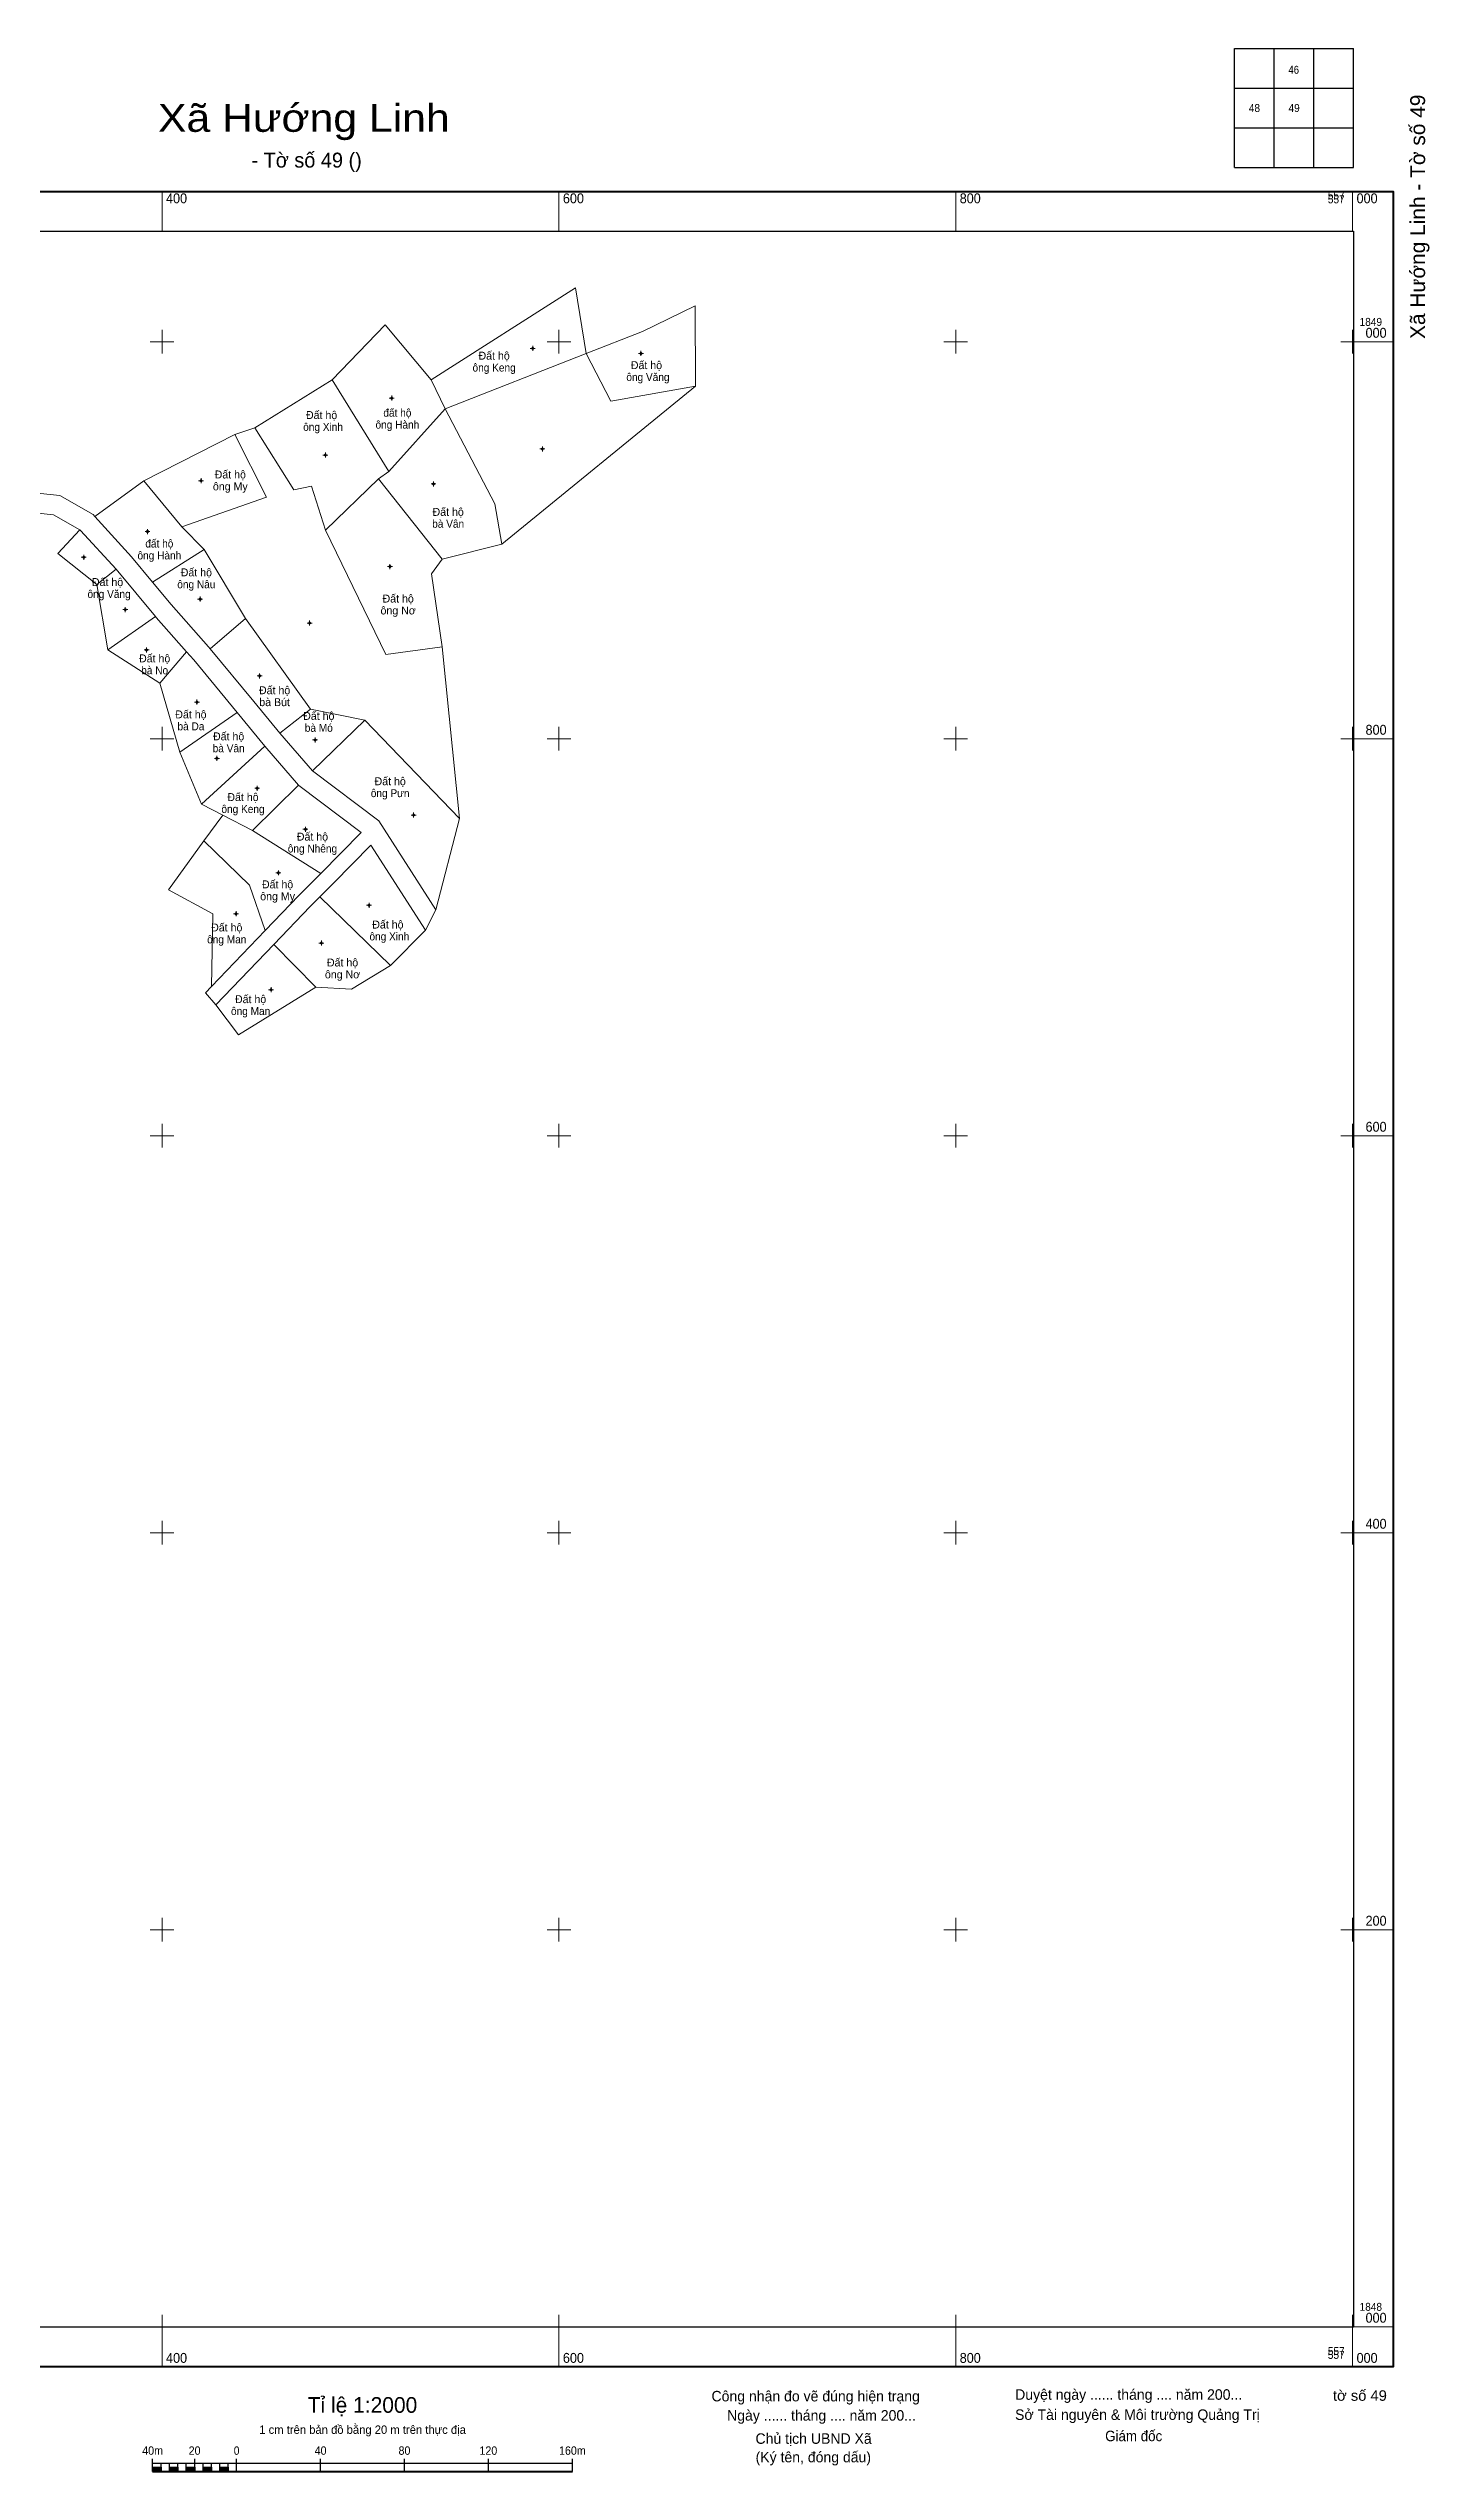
# Model space of a CAD drawing. Header units: metres. Extents: x 555678 to 557039, y 1847927 to 1849148.
# Drawn here: x 556343 to 557039, y 1847927 to 1849148 of the extents above; entities that cross this region are included whole.
import ezdxf
from ezdxf.enums import TextEntityAlignment as Align

# ---------------------------------------------------------------- set-up
doc = ezdxf.new("R2010")
doc.units = ezdxf.units.M
doc.header["$LTSCALE"] = 1.6
for name, color, linetype, lineweight in [('10', 7, 'Continuous', 13), ('11', 7, 'Continuous', 13), ('63', 7, 'Continuous', 13)]:
    doc.layers.add(name, color=color, linetype=linetype, lineweight=lineweight)
doc.layers.add('25', color=7, linetype='Continuous')

msp = doc.modelspace()

# ---------------------------------------------------------------- hatches: boundary and pattern name
at = {"layer": '11'}
for points in [[(556586.94, 1848996.66, 1), (556586.64, 1848996.66, 1)], [(556641.51, 1848994.09, 1), (556641.21, 1848994.09, 1)], [(556515.89, 1848971.59, 1), (556515.59, 1848971.59, 1)], [(556482.44, 1848942.93, 1), (556482.14, 1848942.93, 1)], [(556591.82, 1848945.99, 1), (556591.52, 1848945.99, 1)], [(556419.8, 1848929.98, 1), (556419.5, 1848929.98, 1)], [(556536.93, 1848928.33, 1), (556536.63, 1848928.33, 1)], [(556392.79, 1848904.37, 1), (556392.49, 1848904.37, 1)], [(556360.7, 1848891.39, 1), (556360.4, 1848891.39, 1)], [(556515.01, 1848886.75, 1), (556514.71, 1848886.75, 1)], [(556419.33, 1848870.33, 1), (556419.03, 1848870.33, 1)], [(556381.59, 1848865.06, 1), (556381.29, 1848865.06, 1)], [(556474.52, 1848858.26, 1), (556474.22, 1848858.26, 1)], [(556392.31, 1848844.71, 1), (556392.01, 1848844.71, 1)], [(556449.32, 1848831.65, 1), (556449.02, 1848831.65, 1)], [(556417.72, 1848818.45, 1), (556417.42, 1848818.45, 1)], [(556477.26, 1848799.38, 1), (556476.96, 1848799.38, 1)], [(556427.77, 1848790.08, 1), (556427.47, 1848790.08, 1)], [(556448.06, 1848775.02, 1), (556447.76, 1848775.02, 1)], [(556526.91, 1848761.56, 1), (556526.61, 1848761.56, 1)], [(556472.4, 1848754.37, 1), (556472.1, 1848754.37, 1)], [(556458.74, 1848732.44, 1), (556458.44, 1848732.44, 1)], [(556437.44, 1848711.8, 1), (556437.14, 1848711.8, 1)], [(556504.45, 1848716.1, 1), (556504.15, 1848716.1, 1)], [(556480.41, 1848697.06, 1), (556480.11, 1848697.06, 1)], [(556455.06, 1848673.56, 1), (556454.76, 1848673.56, 1)]]:
    msp.add_hatch(color=256, dxfattribs=at).paths.add_polyline_path(points)
at = {"layer": '63'}
for points in [[(556395.24, 1847927.02), (556395.24, 1847929.16), (556399.52, 1847929.16), (556399.52, 1847927.02)], [(556403.74, 1847927.02), (556403.74, 1847929.16), (556407.94, 1847929.16), (556407.94, 1847927.02)], [(556412.16, 1847927.02), (556412.16, 1847929.16), (556416.44, 1847929.16), (556416.44, 1847927.02)], [(556420.64, 1847927.02), (556420.64, 1847929.16), (556424.88, 1847929.16), (556424.88, 1847927.02)], [(556429.14, 1847927.02), (556429.14, 1847929.16), (556433.36, 1847929.16), (556433.36, 1847927.02)]]:
    msp.add_hatch(color=256, dxfattribs=at).paths.add_polyline_path(points)

# ---------------------------------------------------------------- linework, layer by layer
at = {"layer": '10'}
for p, q in [((556642.11, 1849005.14), (556613.7, 1848994)), ((556446.74, 1848956.67), (556485.77, 1848980.75)), ((556668.84, 1848977.55), (556571.3, 1848897.98)), ((556446.74, 1848956.67), (556436.68, 1848953.2)), ((556446.74, 1848956.67), (556466.37, 1848925.37)), ((556514.33, 1848934.71), (556542.68, 1848966.14)), ((556390.85, 1848929.93), (556436.68, 1848953.2)), ((556366.09, 1848911.89), (556390.85, 1848929.93)), ((556390.85, 1848929.93), (556410, 1848906.76)), ((556482.42, 1848905.12), (556509.01, 1848931.01)), ((556509.01, 1848931.01), (556541.11, 1848890.52)), ((556421.14, 1848895.32), (556410, 1848906.76)), ((556421.14, 1848895.32), (556395.24, 1848878.82)), ((556441.97, 1848860.51), (556421.14, 1848895.32)), ((556571.3, 1848897.98), (556541.11, 1848890.52)), ((556367.06, 1848877.62), (556376.82, 1848885.34)), ((556376.82, 1848885.34), (556396.63, 1848861.5)), ((556372.71, 1848844.78), (556367.06, 1848877.62)), ((556424.25, 1848845.35), (556441.97, 1848860.51)), ((556474.81, 1848814.97), (556441.97, 1848860.51)), ((556541.22, 1848846.26), (556549.83, 1848759.85)), ((556398.91, 1848827.92), (556412.38, 1848843.73)), ((556412.38, 1848843.73), (556415.95, 1848839.7)), ((556415.95, 1848839.7), (556437.86, 1848813.19)), ((556408.94, 1848793.18), (556398.91, 1848827.92)), ((556437.86, 1848813.19), (556408.94, 1848793.18)), ((556437.86, 1848813.19), (556451.77, 1848796.31)), ((556459.38, 1848802.8), (556474.81, 1848814.97)), ((556419.93, 1848766.98), (556451.77, 1848796.31)), ((556468.75, 1848776.59), (556451.77, 1848796.31)), ((556408.94, 1848793.18), (556419.93, 1848766.98)), ((556468.75, 1848776.59), (556445.6, 1848753.74)), ((556430.56, 1848761.5), (556419.93, 1848766.98)), ((556421.12, 1848748.5), (556430.56, 1848761.5)), ((556445.6, 1848753.74), (556430.56, 1848761.5)), ((556549.83, 1848759.85), (556538.04, 1848713.77)), ((556480.01, 1848732.15), (556445.6, 1848753.74)), ((556479.55, 1848720.37), (556515.15, 1848685.79)), ((556532.74, 1848703.51), (556538.04, 1848713.77)), ((556451.97, 1848703.39), (556424.83, 1848675.11)), ((556532.74, 1848703.51), (556515.15, 1848685.79)), ((556427.15, 1848665.97), (556456.26, 1848696.31)), ((556477.54, 1848674.89), (556456.26, 1848696.31)), ((556421.82, 1848671.98), (556424.83, 1848675.11)), ((556427.15, 1848665.97), (556421.82, 1848671.98))]:
    msp.add_line(p, q, dxfattribs=at)
for points in [[(556613.7, 1848994), (556608.28, 1849027.18), (556535.54, 1848980.88)], [(556668.84, 1848977.55), (556668.73, 1849018.13), (556642.11, 1849005.14)], [(556535.54, 1848980.88), (556512.36, 1849008.48), (556485.77, 1848980.75)], [(556613.7, 1848994), (556542.68, 1848966.14), (556535.54, 1848980.88)], [(556668.84, 1848977.55), (556626.21, 1848970.06), (556613.7, 1848994)], [(556509.01, 1848931.01), (556514.33, 1848934.71), (556485.77, 1848980.75)], [(556571.3, 1848897.98), (556567.69, 1848918.26), (556542.68, 1848966.14)], [(556436.68, 1848953.2), (556452.55, 1848921.66), (556410, 1848906.76)], [(556366.09, 1848911.89), (556365.19, 1848912.88), (556348.4, 1848922.46), (556314.13, 1848926.07), (556259.15, 1848926.97)], [(556466.37, 1848925.37), (556475.25, 1848927.23), (556482.42, 1848905.12)], [(556258.75, 1848916.97), (556313.61, 1848916.07), (556345.26, 1848912.74), (556358.54, 1848905.17)], [(556395.24, 1848878.82), (556384.56, 1848891.69), (556366.09, 1848911.89)], [(556358.54, 1848905.17), (556347.48, 1848893.27), (556367.06, 1848877.62)], [(556358.54, 1848905.17), (556358.87, 1848904.98), (556376.82, 1848885.34)], [(556541.22, 1848846.26), (556512.8, 1848842.49), (556482.42, 1848905.12)], [(556541.22, 1848846.26), (556535.79, 1848883.13), (556541.11, 1848890.52)], [(556424.25, 1848845.35), (556423.46, 1848846.3), (556404.51, 1848867.65), (556395.24, 1848878.82)], [(556396.63, 1848861.5), (556372.71, 1848844.78), (556398.91, 1848827.92)], [(556412.38, 1848843.73), (556396.97, 1848861.09), (556396.63, 1848861.5)], [(556424.25, 1848845.35), (556446.22, 1848818.78), (556459.38, 1848802.8)], [(556459.38, 1848802.8), (556475.75, 1848783.79), (556502.25, 1848809.35)], [(556474.81, 1848814.97), (556502.25, 1848809.35), (556549.83, 1848759.85)], [(556538.04, 1848713.77), (556509.31, 1848758.58), (556475.75, 1848783.79)], [(556468.75, 1848776.59), (556468.89, 1848776.43), (556500.32, 1848752.83), (556480.01, 1848732.15)], [(556421.12, 1848748.5), (556403.25, 1848723.88), (556425.55, 1848711.83), (556424.83, 1848675.11)], [(556451.97, 1848703.39), (556444.02, 1848726.25), (556421.12, 1848748.5)], [(556532.74, 1848703.51), (556505.23, 1848746.42), (556486.33, 1848727.17), (556479.55, 1848720.37)], [(556480.01, 1848732.15), (556468.93, 1848721.04), (556451.97, 1848703.39)], [(556456.26, 1848696.31), (556474.64, 1848715.45), (556479.55, 1848720.37)], [(556477.54, 1848674.89), (556495.47, 1848673.76), (556515.15, 1848685.79)], [(556477.54, 1848674.89), (556438.54, 1848650.82), (556427.15, 1848665.97)]]:
    msp.add_lwpolyline(points, dxfattribs=at)
at = {"layer": '11'}
for p, q in [((556586.16, 1848996.66), (556585.54, 1848996.66)), ((556586.79, 1848997.91), (556586.79, 1848997.28)), ((556586.79, 1848996.04), (556586.79, 1848995.41)), ((556588.04, 1848996.66), (556587.42, 1848996.66)), ((556640.74, 1848994.09), (556640.11, 1848994.09)), ((556641.36, 1848995.34), (556641.36, 1848994.72)), ((556641.36, 1848993.46), (556641.36, 1848992.84)), ((556642.61, 1848994.09), (556641.98, 1848994.09)), ((556515.12, 1848971.59), (556514.49, 1848971.59)), ((556515.74, 1848972.84), (556515.74, 1848972.22)), ((556515.74, 1848970.96), (556515.74, 1848970.34)), ((556516.99, 1848971.59), (556516.36, 1848971.59)), ((556481.66, 1848942.93), (556481.04, 1848942.93)), ((556482.29, 1848944.18), (556482.29, 1848943.56)), ((556482.29, 1848942.3), (556482.29, 1848941.68)), ((556483.54, 1848942.93), (556482.92, 1848942.93)), ((556591.05, 1848945.99), (556590.42, 1848945.99)), ((556591.67, 1848947.24), (556591.67, 1848946.62)), ((556591.67, 1848945.36), (556591.67, 1848944.74)), ((556592.92, 1848945.99), (556592.3, 1848945.99)), ((556419.02, 1848929.98), (556418.4, 1848929.98)), ((556419.65, 1848931.23), (556419.65, 1848930.6)), ((556420.9, 1848929.98), (556420.28, 1848929.98)), ((556419.65, 1848929.36), (556419.65, 1848928.73)), ((556536.16, 1848928.33), (556535.53, 1848928.33)), ((556536.78, 1848929.58), (556536.78, 1848928.96)), ((556536.78, 1848927.7), (556536.78, 1848927.08)), ((556538.03, 1848928.33), (556537.4, 1848928.33)), ((556392.64, 1848905.62), (556392.64, 1848905)), ((556392.02, 1848904.37), (556391.39, 1848904.37)), ((556392.64, 1848903.74), (556392.64, 1848903.12)), ((556393.89, 1848904.37), (556393.26, 1848904.37)), ((556359.93, 1848891.39), (556359.3, 1848891.39)), ((556360.55, 1848892.64), (556360.55, 1848892.02)), ((556360.55, 1848890.76), (556360.55, 1848890.14)), ((556361.8, 1848891.39), (556361.18, 1848891.39)), ((556514.24, 1848886.75), (556513.61, 1848886.75)), ((556514.86, 1848888), (556514.86, 1848887.38)), ((556514.86, 1848886.12), (556514.86, 1848885.5)), ((556516.11, 1848886.75), (556515.48, 1848886.75)), ((556418.56, 1848870.33), (556417.93, 1848870.33)), ((556419.18, 1848871.58), (556419.18, 1848870.96)), ((556419.18, 1848869.7), (556419.18, 1848869.08)), ((556420.43, 1848870.33), (556419.81, 1848870.33)), ((556380.81, 1848865.06), (556380.19, 1848865.06)), ((556381.44, 1848866.31), (556381.44, 1848865.68)), ((556381.44, 1848864.44), (556381.44, 1848863.81)), ((556382.69, 1848865.06), (556382.06, 1848865.06)), ((556473.74, 1848858.26), (556473.12, 1848858.26)), ((556474.37, 1848859.51), (556474.37, 1848858.88)), ((556474.37, 1848857.64), (556474.37, 1848857.01)), ((556475.62, 1848858.26), (556475, 1848858.26)), ((556391.54, 1848844.71), (556390.91, 1848844.71)), ((556392.16, 1848845.96), (556392.16, 1848845.34)), ((556393.41, 1848844.71), (556392.78, 1848844.71)), ((556392.16, 1848844.08), (556392.16, 1848843.46)), ((556449.17, 1848832.9), (556449.17, 1848832.28)), ((556448.55, 1848831.65), (556447.92, 1848831.65)), ((556449.17, 1848831.02), (556449.17, 1848830.4)), ((556450.42, 1848831.65), (556449.8, 1848831.65)), ((556416.94, 1848818.45), (556416.32, 1848818.45)), ((556417.57, 1848819.7), (556417.57, 1848819.08)), ((556417.57, 1848817.82), (556417.57, 1848817.2)), ((556418.82, 1848818.45), (556418.19, 1848818.45)), ((556476.48, 1848799.38), (556475.86, 1848799.38)), ((556477.11, 1848800.63), (556477.11, 1848800)), ((556477.11, 1848798.76), (556477.11, 1848798.13)), ((556478.36, 1848799.38), (556477.74, 1848799.38)), ((556427, 1848790.08), (556426.37, 1848790.08)), ((556427.62, 1848791.33), (556427.62, 1848790.7)), ((556427.62, 1848789.46), (556427.62, 1848788.83)), ((556428.87, 1848790.08), (556428.24, 1848790.08)), ((556447.28, 1848775.02), (556446.66, 1848775.02)), ((556447.91, 1848776.27), (556447.91, 1848775.64)), ((556447.91, 1848774.4), (556447.91, 1848773.77)), ((556449.16, 1848775.02), (556448.54, 1848775.02)), ((556526.14, 1848761.56), (556525.51, 1848761.56)), ((556526.76, 1848762.81), (556526.76, 1848762.18)), ((556526.76, 1848760.94), (556526.76, 1848760.31)), ((556528.01, 1848761.56), (556527.38, 1848761.56)), ((556471.62, 1848754.37), (556471, 1848754.37)), ((556472.25, 1848755.62), (556472.25, 1848755)), ((556472.25, 1848753.74), (556472.25, 1848753.12)), ((556473.5, 1848754.37), (556472.88, 1848754.37)), ((556457.96, 1848732.44), (556457.34, 1848732.44)), ((556458.59, 1848733.69), (556458.59, 1848733.06)), ((556458.59, 1848731.82), (556458.59, 1848731.19)), ((556459.84, 1848732.44), (556459.22, 1848732.44)), ((556436.66, 1848711.8), (556436.04, 1848711.8)), ((556437.29, 1848713.05), (556437.29, 1848712.42)), ((556437.29, 1848711.18), (556437.29, 1848710.55)), ((556438.54, 1848711.8), (556437.92, 1848711.8)), ((556503.68, 1848716.1), (556503.05, 1848716.1)), ((556504.3, 1848717.35), (556504.3, 1848716.72)), ((556504.3, 1848715.48), (556504.3, 1848714.85)), ((556505.55, 1848716.1), (556504.93, 1848716.1)), ((556480.26, 1848698.31), (556480.26, 1848697.68)), ((556479.64, 1848697.06), (556479.01, 1848697.06)), ((556480.26, 1848696.44), (556480.26, 1848695.81)), ((556481.51, 1848697.06), (556480.88, 1848697.06)), ((556454.28, 1848673.56), (556453.66, 1848673.56)), ((556454.91, 1848674.81), (556454.91, 1848674.18)), ((556456.16, 1848673.56), (556455.54, 1848673.56)), ((556454.91, 1848672.94), (556454.91, 1848672.31))]:
    msp.add_line(p, q, dxfattribs=at)
for points in [[(556586.79, 1848997.28), (556586.16, 1848996.66), (556586.79, 1848996.04), (556587.42, 1848996.66)], [(556641.36, 1848994.72), (556640.74, 1848994.09), (556641.36, 1848993.46), (556641.98, 1848994.09)], [(556515.74, 1848972.22), (556515.12, 1848971.59), (556515.74, 1848970.96), (556516.36, 1848971.59)], [(556482.29, 1848943.56), (556481.66, 1848942.93), (556482.29, 1848942.3), (556482.92, 1848942.93)], [(556591.67, 1848946.62), (556591.05, 1848945.99), (556591.67, 1848945.36), (556592.3, 1848945.99)], [(556419.65, 1848930.6), (556419.02, 1848929.98), (556419.65, 1848929.36), (556420.28, 1848929.98)], [(556536.78, 1848928.96), (556536.16, 1848928.33), (556536.78, 1848927.7), (556537.4, 1848928.33)], [(556392.64, 1848905), (556392.02, 1848904.37), (556392.64, 1848903.74), (556393.26, 1848904.37)], [(556360.55, 1848892.02), (556359.93, 1848891.39), (556360.55, 1848890.76), (556361.18, 1848891.39)], [(556514.86, 1848887.38), (556514.24, 1848886.75), (556514.86, 1848886.12), (556515.48, 1848886.75)], [(556419.18, 1848870.96), (556418.56, 1848870.33), (556419.18, 1848869.7), (556419.81, 1848870.33)], [(556381.44, 1848865.68), (556380.81, 1848865.06), (556381.44, 1848864.44), (556382.06, 1848865.06)], [(556474.37, 1848858.88), (556473.74, 1848858.26), (556474.37, 1848857.64), (556475, 1848858.26)], [(556392.16, 1848845.34), (556391.54, 1848844.71), (556392.16, 1848844.08), (556392.78, 1848844.71)], [(556449.17, 1848832.28), (556448.55, 1848831.65), (556449.17, 1848831.02), (556449.8, 1848831.65)], [(556417.57, 1848819.08), (556416.94, 1848818.45), (556417.57, 1848817.82), (556418.19, 1848818.45)], [(556477.11, 1848800), (556476.48, 1848799.38), (556477.11, 1848798.76), (556477.74, 1848799.38)], [(556427.62, 1848790.7), (556427, 1848790.08), (556427.62, 1848789.46), (556428.24, 1848790.08)], [(556447.91, 1848775.64), (556447.28, 1848775.02), (556447.91, 1848774.4), (556448.54, 1848775.02)], [(556526.76, 1848762.18), (556526.14, 1848761.56), (556526.76, 1848760.94), (556527.38, 1848761.56)], [(556472.25, 1848755), (556471.62, 1848754.37), (556472.25, 1848753.74), (556472.88, 1848754.37)], [(556458.59, 1848733.06), (556457.96, 1848732.44), (556458.59, 1848731.82), (556459.22, 1848732.44)], [(556437.29, 1848712.42), (556436.66, 1848711.8), (556437.29, 1848711.18), (556437.92, 1848711.8)], [(556504.3, 1848716.72), (556503.68, 1848716.1), (556504.3, 1848715.48), (556504.93, 1848716.1)], [(556480.26, 1848697.68), (556479.64, 1848697.06), (556480.26, 1848696.44), (556480.88, 1848697.06)], [(556454.91, 1848674.18), (556454.28, 1848673.56), (556454.91, 1848672.94), (556455.54, 1848673.56)]]:
    msp.add_lwpolyline(points, close=True, dxfattribs=at)
for centre in [(556586.79, 1848996.66), (556641.36, 1848994.09), (556515.74, 1848971.59), (556482.29, 1848942.93), (556591.67, 1848945.99), (556419.65, 1848929.98), (556536.78, 1848928.33), (556392.64, 1848904.37), (556360.55, 1848891.39), (556514.86, 1848886.75), (556419.18, 1848870.33), (556381.44, 1848865.06), (556474.37, 1848858.26), (556392.16, 1848844.71), (556449.17, 1848831.65), (556417.57, 1848818.45), (556477.11, 1848799.38), (556427.62, 1848790.08), (556447.91, 1848775.02), (556526.76, 1848761.56), (556472.25, 1848754.37), (556458.59, 1848732.44), (556437.29, 1848711.8), (556504.3, 1848716.1), (556480.26, 1848697.06), (556454.91, 1848673.56)]:
    msp.add_circle(centre, 0.15, dxfattribs=at)
at = {"layer": '63', "lineweight": 25}
for p, q in [((556940.53, 1849147.75), (557000.53, 1849147.75)), ((556940.53, 1849087.75), (556940.53, 1849147.75)), ((556960.53, 1849087.75), (556960.53, 1849147.75)), ((556980.53, 1849087.75), (556980.53, 1849147.75)), ((556940.53, 1849127.75), (557000.53, 1849127.75)), ((556940.53, 1849107.75), (557000.53, 1849107.75)), ((556395.24, 1847927.02), (556395.24, 1847933.36)), ((556395.24, 1847931.26), (556606.82, 1847931.26)), ((556395.24, 1847927.02), (556395.24, 1847931.26)), ((556399.52, 1847927.02), (556399.52, 1847931.26)), ((556403.74, 1847927.02), (556403.74, 1847931.26)), ((556407.94, 1847927.02), (556407.94, 1847931.26)), ((556412.16, 1847927.02), (556412.16, 1847931.26)), ((556416.44, 1847927.02), (556416.44, 1847933.36)), ((556416.44, 1847927.02), (556416.44, 1847931.26)), ((556420.64, 1847927.02), (556420.64, 1847931.26)), ((556424.88, 1847927.02), (556424.88, 1847931.26)), ((556429.14, 1847927.02), (556429.14, 1847931.26)), ((556433.36, 1847927.02), (556433.36, 1847931.26)), ((556437.52, 1847927.02), (556437.52, 1847933.36)), ((556479.9, 1847927.02), (556479.9, 1847933.36)), ((556522.18, 1847927.02), (556522.18, 1847933.36)), ((556564.5, 1847927.02), (556564.5, 1847933.36)), ((556606.82, 1847927.02), (556606.82, 1847933.36))]:
    msp.add_line(p, q, dxfattribs=at)
at = {"layer": '63'}
for p, q in [((556400, 1849055.75), (556400, 1849075.75)), ((556600, 1849055.75), (556600, 1849075.75)), ((556800, 1849055.75), (556800, 1849075.75)), ((557000, 1849055.75), (557000, 1849075.75)), ((556400, 1848994), (556400, 1849006)), ((556600, 1848994), (556600, 1849006)), ((556800, 1848994), (556800, 1849006)), ((557000, 1848994), (557000, 1849006)), ((556394, 1849000), (556406, 1849000)), ((556594, 1849000), (556606, 1849000)), ((556794, 1849000), (556806, 1849000)), ((556994, 1849000), (557006, 1849000)), ((557000.53, 1849000), (557020.53, 1849000)), ((556394, 1848800), (556406, 1848800)), ((556400, 1848794), (556400, 1848806)), ((556594, 1848800), (556606, 1848800)), ((556600, 1848794), (556600, 1848806)), ((556794, 1848800), (556806, 1848800)), ((556800, 1848794), (556800, 1848806)), ((556994, 1848800), (557006, 1848800)), ((557000, 1848794), (557000, 1848806)), ((557000.53, 1848800), (557020.53, 1848800)), ((556400, 1848594), (556400, 1848606)), ((556600, 1848594), (556600, 1848606)), ((556800, 1848594), (556800, 1848606)), ((557000, 1848594), (557000, 1848606)), ((556394, 1848600), (556406, 1848600)), ((556594, 1848600), (556606, 1848600)), ((556794, 1848600), (556806, 1848600)), ((556994, 1848600), (557006, 1848600)), ((557000.53, 1848600), (557020.53, 1848600)), ((556400, 1848394), (556400, 1848406)), ((556600, 1848394), (556600, 1848406)), ((556800, 1848394), (556800, 1848406)), ((557000, 1848394), (557000, 1848406)), ((556394, 1848400), (556406, 1848400)), ((556594, 1848400), (556606, 1848400)), ((556794, 1848400), (556806, 1848400)), ((556994, 1848400), (557006, 1848400)), ((557000.53, 1848400), (557020.53, 1848400)), ((556394, 1848200), (556406, 1848200)), ((556400, 1848194), (556400, 1848206)), ((556594, 1848200), (556606, 1848200)), ((556600, 1848194), (556600, 1848206)), ((556794, 1848200), (556806, 1848200)), ((556800, 1848194), (556800, 1848206)), ((556994, 1848200), (557006, 1848200)), ((557000, 1848194), (557000, 1848206)), ((557000.53, 1848200), (557020.53, 1848200)), ((556400, 1847994), (556400, 1848006)), ((556600, 1847994), (556600, 1848006)), ((556800, 1847994), (556800, 1848006)), ((557000, 1847994), (557000, 1848006)), ((556394, 1848000), (556406, 1848000)), ((556400, 1847979.77), (556400, 1847999.77)), ((556594, 1848000), (556606, 1848000)), ((556600, 1847979.77), (556600, 1847999.77)), ((556794, 1848000), (556806, 1848000)), ((556800, 1847979.77), (556800, 1847999.77)), ((556994, 1848000), (557006, 1848000)), ((557000, 1847979.77), (557000, 1847999.77)), ((557000.53, 1848000), (557020.53, 1848000))]:
    msp.add_line(p, q, dxfattribs=at)
at = {"layer": '63', "lineweight": 40}
msp.add_line((556395.24, 1847927.02), (556606.82, 1847927.02), dxfattribs=at)
at = {"layer": '63', "lineweight": 25}
msp.add_lwpolyline([(556940.53, 1849087.75), (557000.53, 1849087.75), (557000.53, 1849147.75)], dxfattribs=at)
at = {"layer": '63', "lineweight": 40}
msp.add_lwpolyline([(555922.36, 1847979.77), (555922.36, 1849075.75), (557020.53, 1849075.75), (557020.53, 1847979.77)], close=True, dxfattribs=at)
at = {"layer": '63', "lineweight": 25}
for points in [[(555942.36, 1847999.77), (555942.36, 1849055.75), (557000.53, 1849055.75), (557000.53, 1847999.77)], [(556395.24, 1847927.02), (556395.24, 1847929.16), (556399.52, 1847929.16), (556399.52, 1847927.02)], [(556403.74, 1847927.02), (556403.74, 1847929.16), (556407.94, 1847929.16), (556407.94, 1847927.02)], [(556412.16, 1847927.02), (556412.16, 1847929.16), (556416.44, 1847929.16), (556416.44, 1847927.02)], [(556420.64, 1847927.02), (556420.64, 1847929.16), (556424.88, 1847929.16), (556424.88, 1847927.02)], [(556429.14, 1847927.02), (556429.14, 1847929.16), (556433.36, 1847929.16), (556433.36, 1847927.02)]]:
    msp.add_lwpolyline(points, close=True, dxfattribs=at)

# ---------------------------------------------------------------- texts
at = {"layer": '25'}
for s, p in [('Đất hộ', (556567.34, 1848990.98)), ('Đất hộ ', (556644.86, 1848986.21)), ('Đất hộ ', (556481.14, 1848961.07)), ('Đất hộ', (556434.38, 1848931.13)), ('ông My', (556434.38, 1848925.13)), ('Đất hộ', (556544.18, 1848912.29)), ('Đất hộ ', (556373.28, 1848876.92)), ('Đất hộ', (556417.27, 1848881.8)), ('Đất hộ', (556518.98, 1848868.61)), ('ông Nơ', (556518.98, 1848862.61)), ('Đất hộ', (556396.26, 1848838.47)), ('Đất hộ', (556456.71, 1848822.42)), ('bà Bút', (556456.71, 1848816.42)), ('Đất hộ', (556414.54, 1848810.25)), ('Đất hộ', (556478.98, 1848809.5)), ('Đất hộ', (556433.55, 1848799.19)), ('Đất hộ', (556440.77, 1848768.6)), ('Đất hộ', (556514.95, 1848776.58)), ('Đất hộ', (556475.78, 1848748.68)), ('ông My', (556458.22, 1848718.62)), ('Đất hộ', (556458.22, 1848724.62)), ('Đất hộ', (556432.59, 1848702.91)), ('Đất hộ ', (556514.55, 1848704.39)), ('Đất hộ', (556490.96, 1848685.26)), ('ông Nơ', (556490.96, 1848679.26)), ('Đất hộ', (556444.62, 1848666.8))]:
    msp.add_text(s, height=4, dxfattribs=at).set_placement(p, align=Align.CENTER)
at = {"layer": '25', "width": 0.95}
for s, p in [('ông Keng', (556567.34, 1848984.98)), ('ông Văng', (556644.86, 1848980.21)), ('đất hộ', (556518.59, 1848962.23)), ('ông Xinh', (556481.14, 1848955.07)), ('ông Hành', (556518.59, 1848956.23)), ('bà Vân', (556544.18, 1848906.29)), ('ông Hành', (556398.62, 1848890.33)), ('đất hộ', (556398.62, 1848896.33)), ('ông Văng', (556373.29, 1848870.92)), ('ông Nâu', (556417.27, 1848875.8)), ('bà No', (556396.26, 1848832.47)), ('bà Da', (556414.54, 1848804.25)), ('bà Vân', (556433.55, 1848793.19)), ('bà Mó', (556478.98, 1848803.5)), ('ông Pưn', (556514.95, 1848770.58)), ('ông Keng', (556440.78, 1848762.6)), ('ông Nhêng', (556475.78, 1848742.68)), ('ông Man', (556432.59, 1848696.91)), ('ông Xinh', (556514.55, 1848698.39)), ('ông Man', (556444.62, 1848660.8))]:
    msp.add_text(s, height=4, dxfattribs=at).set_placement(p, align=Align.CENTER)
at = {"layer": '63'}
for s, height, width, p in [('46', 4, 0.9, (556970.33, 1849135.01)), ('Xã Hướng Linh', 14, 1.15, (556471.44, 1849105.75)), ('48', 4, 0.95, (556950.53, 1849115.75)), ('49', 4, 0.95, (556970.53, 1849115.75)), ('40m', 4.232, 0.95, (556395.23, 1847935.46)), ('20', 4.232, 0.95, (556416.38, 1847935.46)), ('0', 4.23, 0.9, (556437.56, 1847935.46)), ('40', 4.232, 0.95, (556479.88, 1847935.46)), ('80', 4.232, 0.95, (556522.16, 1847935.46)), ('120', 4.232, 0.95, (556564.44, 1847935.46)), ('160m', 4.232, 0.95, (556606.78, 1847935.46))]:
    msp.add_text(s, height=height, dxfattribs=dict(at, width=width)).set_placement(p, align=Align.CENTER)
at = {"layer": '63', "width": 1.05}
msp.add_text('Xã Hướng Linh - Tờ số 49', height=7.49, rotation=89.999, dxfattribs=at).set_placement((557036.53, 1849124.51), align=Align.RIGHT)
at = {"layer": '63'}
for s, height, p in [(' - Tờ số 49 ()', 7.5, (556471.45, 1849087.75)), ('Tỉ lệ 1:2000', 7.902, (556501, 1847956.62)), ('1 cm trên bản đồ bằng 20 m trên thực địa', 4.232, (556501.05, 1847946))]:
    msp.add_text(s, height=height, dxfattribs=at).set_placement(p, align=Align.CENTER)
for s, height, width, p in [('400', 5, 0.95, (556402, 1849069.75)), ('600', 5, 0.95, (556602, 1849069.75)), ('800', 5, 0.95, (556802, 1849069.75)), ('000', 5, 0.95, (557002, 1849069.75)), ('1849', 4, 0.95, (557003.53, 1849008)), ('1849', 4, 0.95, (557003.53, 1849008)), ('000', 5, 0.95, (557006.53, 1849002)), ('800', 5, 0.95, (557006.53, 1848802)), ('600', 5, 0.95, (557006.53, 1848602)), ('400', 5, 0.95, (557006.53, 1848402)), ('200', 5, 0.95, (557006.53, 1848202)), ('1848', 4, 0.95, (557003.53, 1848008)), ('000', 5, 0.95, (557006.53, 1848002)), ('400', 5, 0.95, (556402, 1847981.77)), ('600', 5, 0.95, (556602, 1847981.77)), ('800', 5, 0.95, (556802, 1847981.77)), ('000', 5, 0.95, (557002, 1847981.77)), ('tờ số 49', 5.29, 1.05, (556990.11, 1847962.66)), ('Giám đốc ', 5.29, 0.95, (556875.3, 1847942.3))]:
    msp.add_text(s, height=height, dxfattribs=dict(at, width=width)).set_placement(p)
at = {"layer": '63', "width": 0.95}
for p in [(556996, 1849071.75), (556996, 1849069.75), (556996, 1847985.77), (556996, 1847983.77)]:
    msp.add_text('557', height=4, dxfattribs=at).set_placement(p, align=Align.RIGHT)
at = {"layer": '63'}
for s, height, p in [('Công nhận đo vẽ đúng hiện trạng', 5.29, (556676.9, 1847962.36)), ('Duyệt ngày ...... tháng .... năm 200...', 5.29, (556829.93, 1847963.18)), ('Ngày ...... tháng .... năm 200...', 5.29, (556684.76, 1847952.66)), ('Sở Tài nguyên & Môi trường Quảng Trị', 5.29, (556829.9, 1847953.04)), ('Chủ tịch UBND Xã', 5.29, (556699.07, 1847940.98)), ('(Ký tên, đóng dấu) ', 5.287, (556699.13, 1847931.66))]:
    msp.add_text(s, height=height, dxfattribs=at).set_placement(p)

doc.saveas('drawing.dxf')
